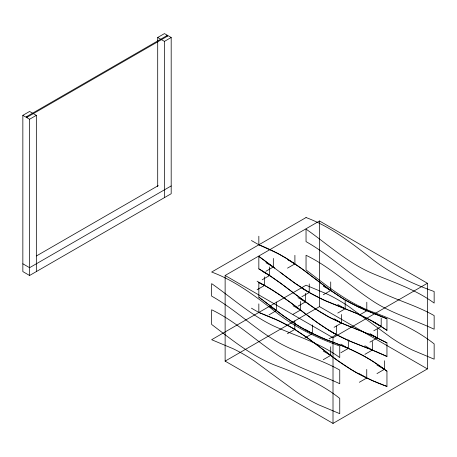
<?xml version="1.0" encoding="UTF-8"?>
<svg xmlns="http://www.w3.org/2000/svg" width="457" height="457" viewBox="0 0 457 457"><rect width="100%" height="100%" fill="white"/><g stroke="black" fill="none" stroke-linecap="round" stroke-linejoin="round"><path stroke-width="0.69" d="M26.706 116.569L27.089 117.232L167.331 36.263L167.331 35.823L166.954 35.6L26.706 116.569L27.089 117.232M166.954 35.6L167.331 36.263M157.705 186.593L157.705 37.485L164.446 33.595L171.186 37.485L171.186 193.728L29.591 275.48L22.85 271.584L22.85 115.347L29.591 111.451L36.337 115.347L36.337 271.584M22.85 115.347L29.591 119.237L36.337 115.347M157.705 37.485L164.446 41.381L171.186 37.485M36.451 255.943L158.259 185.622M171.186 185.942L29.591 267.693L22.85 263.798M225.13 275.474L319.523 220.977L427.409 283.26L427.409 368.908L333.01 423.405L225.13 361.121L225.13 275.474L333.01 337.763L427.409 283.26M265.911 271.269L273.326 266.991L273.326 258.422M262.164 279.775L269.579 275.497L269.579 266.928M287.487 268.156L294.902 263.878L294.902 255.314M257.085 289.755L264.506 285.471L264.506 276.908M269.024 314.85L276.445 310.566L276.445 302.003M301.826 296.77L309.24 292.486L309.24 283.923M297.998 306.196L305.413 301.911L305.413 293.348M323.305 294.771L330.725 290.492L330.725 281.923M293.063 314.313L300.478 310.029L300.478 301.466M225.13 361.121L319.523 306.618L427.409 368.908M287.402 333.701L294.816 329.423L294.816 320.86M337.763 313.062L345.178 308.783L345.178 300.22M305.07 337.826L312.485 333.541L312.485 324.978M334.078 327.332L341.493 323.053L341.493 314.485M359.391 315.067L366.805 310.783L366.805 302.22M329.04 338.877L336.455 334.598L336.455 326.035M323.282 359.67L330.697 355.386L330.697 346.823M373.775 330.811L381.189 326.527L381.189 317.963M340.899 352.701L348.32 348.423L348.32 339.854M369.902 342.167L377.322 337.883L377.322 329.32M364.914 354.341L372.335 350.062L372.335 341.493M359.339 382.275L366.754 377.99L366.754 369.427M376.979 373.598L384.394 369.313L384.394 360.75M336.243 343.504L350.473 349.325L361.15 354.512A177.287 102.357 60 0 1 365.6 356.968A176.179 101.717 60 0 1 372.718 361.276L386.953 371.153L386.953 386.422C365.274 378.836 345.246 367.177 327.343 352.85M261.507 313.485L258.839 312.457L251.424 308.178M335.352 343.161L332.685 342.127M339.802 306.693L356.7 313.456L369.159 319.426A175.642 101.408 60 0 1 372.718 321.38A176.048 101.643 60 0 1 377.168 323.984L386.953 330.331L386.953 318.757L364.715 309.909L351.364 303.499A175.597 101.38 60 0 1 344.247 299.449A177.893 102.711 60 0 1 341.579 297.804L331.788 291.263L320.226 282.723M354.038 328.189L372.718 335.724L386.953 342.836L386.953 356.483L370.044 349.148M331.793 341.785L326.458 339.688M338.911 306.35L326.458 301.254L315.781 296.13A176.471 101.882 60 0 1 308.664 292.166A176.945 102.157 60 0 1 305.099 290.001L295.313 283.494L284.637 275.651M353.147 327.84L340.694 322.739L330.011 317.592A176.265 101.768 60 0 1 322.899 313.616A177.265 102.345 60 0 1 319.334 311.446L309.549 304.922L298.872 297.067M386.953 386.422L372.718 380.71L358.482 373.82A175.265 101.191 60 0 1 351.364 369.713L337.129 360.162L306.887 337.443L294.428 329.171A175.265 101.191 60 0 0 287.31 325.064L275.742 319.346L262.398 313.828M386.953 318.757L358.482 307.093L344.247 299.449L330.011 290.001L301.546 268.562L287.31 258.913A175.956 101.585 60 0 0 280.192 254.749A178.041 102.791 60 0 0 277.525 253.304L258.839 244.792L251.424 240.513M369.159 348.8L350.479 341.368L337.129 334.981A175.659 101.42 60 0 1 330.011 330.942A177.533 102.499 60 0 1 327.343 329.303L317.558 322.779L305.99 314.25M347.806 309.8L322.899 299.643L308.664 292.166L294.428 282.866L258.839 256.371L258.839 268.87L270.413 275.994L282.866 284.854M348.697 310.154C362.173 315.376 375.088 322.054 386.953 330.331M325.567 339.334L307.772 331.216A176.87 102.117 60 0 1 301.546 327.772A176.722 102.031 60 0 1 297.096 325.087L283.746 316.027L263.289 300.529M386.953 356.483C375.42 350.81 363.195 346.726 351.364 341.745C328.88 332.679 309.955 317.278 290.875 302.717M267.739 303.916L258.839 297.187L258.839 282.517L265.957 286.231A177.162 102.288 60 0 1 273.075 290.412L289.984 302.054M386.953 342.836L372.718 335.724L344.247 324.27L330.011 317.592L315.781 309.166L290.869 290.938M258.839 268.87L262.404 270.932A178.618 103.128 60 0 1 265.957 273.109L280.192 282.872L289.978 290.252M287.487 259.593L294.902 263.878M359.391 306.498L366.805 310.783M323.305 286.208L330.725 290.492M373.775 322.242L381.189 326.527M265.911 262.706L273.326 266.991M337.763 304.499L345.178 308.783M301.826 288.207L309.24 292.486M262.164 271.212L269.579 275.497M369.902 333.604L377.322 337.883M297.998 297.633L305.413 301.911M334.078 318.769L341.493 323.053M257.085 281.192L264.506 285.471M364.914 345.778L372.335 350.062M293.063 305.75L300.478 310.029M329.04 330.314L336.455 334.598M340.899 344.138L348.32 348.423M376.979 365.034L384.394 369.313M269.024 306.281L276.445 310.566M305.07 329.257L312.485 333.541M294.816 329.423L280.192 321.414L258.839 312.457L258.839 303.894M323.282 351.107L330.697 355.386M359.339 373.712L366.754 377.99M294.428 329.171L308.664 338.723L318.449 346.029M258.839 256.371L274.857 268.156M386.953 371.153C369.867 357.882 350.308 348.343 330.011 341.093C309.206 333.581 290.332 321.728 273.075 308.018M258.839 297.187L262.404 299.861M283.757 285.522L297.987 296.387M310.44 275.223C294.674 262.878 277.633 251.938 258.839 244.792L258.839 236.229M283.751 274.971L280.192 272.252M311.331 275.908L319.334 282.043M297.096 307.435L280.192 295.051L265.957 286.231A178.03 102.785 60 0 0 258.839 282.517M305.105 313.571L297.987 308.115M319.34 346.709L326.452 352.17M268.63 304.602L272.189 307.333M333.01 337.763L333.01 423.405M319.523 220.977L319.523 306.618M164.446 41.381L164.446 197.624M29.591 119.237L29.591 275.48M306.041 217.543L211.642 272.046C235.515 280.866 255.834 296.507 275.697 312C294.708 327.321 316.878 337.854 339.751 346.006L339.751 357.58C320.471 343.35 297.387 336.381 275.697 326.898C252.001 316.198 232.744 298.387 211.642 283.62L211.642 296.119C234.441 308.915 253.252 327.532 275.697 340.865C295.845 353.181 319.289 358.414 339.751 370.084L339.751 383.731C318.426 373.66 295.176 367.445 275.697 353.689C254.206 339.26 235.144 321.088 211.642 309.766L211.642 324.436C231.83 339.791 251.796 356.203 275.697 365.491C298.255 373.889 320.74 383.303 339.751 398.401L339.751 413.671L318.403 404.719A179.241 103.488 60 0 1 297.05 392.392L254.349 360.99A179.241 103.488 60 0 0 232.996 348.662L211.642 339.711L306.041 285.208L327.389 294.165A179.241 103.488 60 0 1 348.742 306.493L391.449 337.889A179.241 103.488 60 0 0 412.797 350.216L434.15 359.173L434.15 343.904C415.139 328.8 392.649 319.392 370.096 310.988C346.189 301.706 326.224 285.294 306.041 269.938L306.041 255.269C329.543 266.585 348.605 284.762 370.096 299.186C389.575 312.942 412.825 319.163 434.15 329.234L434.15 315.587C413.688 303.916 390.238 298.684 370.096 286.362C347.651 273.035 328.84 254.418 306.041 241.622L306.041 229.117C327.138 243.889 346.4 261.695 370.096 272.395C391.78 281.883 414.87 288.853 434.15 303.082L434.15 291.509C411.271 283.357 389.101 272.823 370.096 257.497C350.228 242.01 329.914 226.364 306.041 217.543"/></g></svg>
